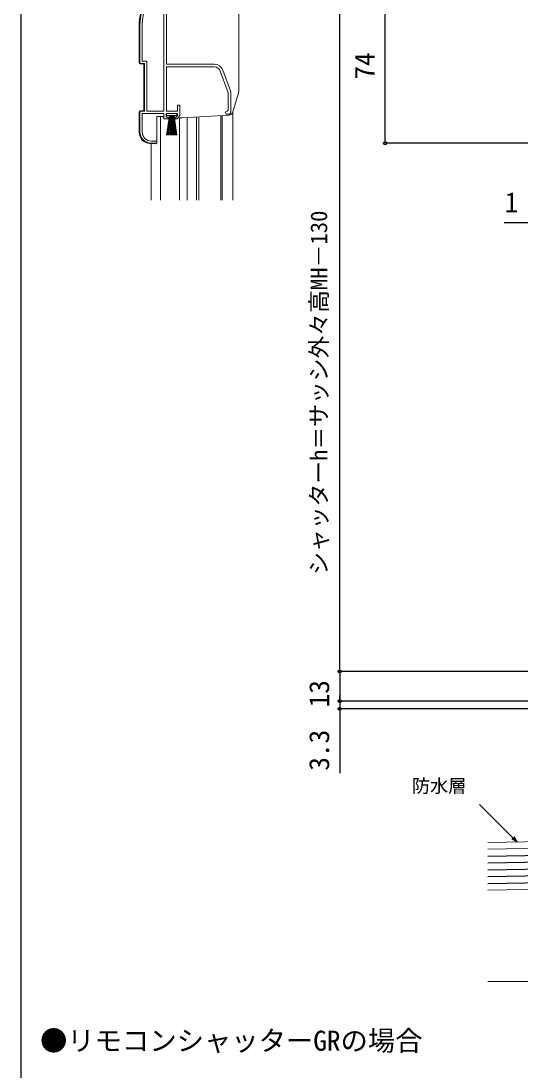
# Model space of a CAD drawing. Units: millimetres, scale not verified. Extents: x -525 to 525, y -783 to 779.
# Drawn here: x -525 to -305.8, y -220.1 to 240.8 of the extents above; entities that cross this region are included whole.
import ezdxf
from ezdxf.enums import TextEntityAlignment as Align

# ---------------------------------------------------------------- set-up
doc = ezdxf.new("R2010")
doc.units = ezdxf.units.MM
doc.header["$LTSCALE"] = 4
for name, color, linetype in [('0-1_USER1', 3, 'Continuous'), ('0-7_YKK_D', 6, 'Continuous'), ('0-8_YKK_ZWAK', 7, 'Continuous'), ('0-9_YSS_K', 3, 'Continuous')]:
    doc.layers.add(name, color=color, linetype=linetype)
for name, color, linetype, lineweight in [('0-2_YKK_11', 7, 'Continuous', 18), ('0-4_YKK_12', 2, 'Continuous', 18), ('0-5_YKK_13', 4, 'Continuous', 18), ('0-A_YSS_KE', 3, 'Continuous', 18)]:
    doc.layers.add(name, color=color, linetype=linetype, lineweight=lineweight)
doc.styles.add('ＭＳ ゴシック', font='')
doc.styles.get('ＭＳ ゴシック').set_extended_font_data('MS Gothic')

msp = doc.modelspace()

# ---------------------------------------------------------------- linework, layer by layer
at = {"layer": '0-2_YKK_11'}
for p, q in [((-434.155, 209.737), (-437.456, 218.806)), ((-436.329, 219.216), (-433.028, 210.148)), ((-432.787, 208.779), (-432.787, 200.848)), ((-433.787, 199.848), (-434.287, 199.848))]:
    msp.add_line(p, q, dxfattribs=at)
for points in [[(-462.287, 201.148), (-462.287, 254.816), (-462.744, 255.071)], [(-461.087, 247.748), (-461.087, 221.848), (-440.087, 221.848)], [(-472.787, 192.148), (-472.787, 201.148), (-470.787, 201.148), (-470.787, 222.148), (-472.787, 222.148), (-472.787, 238.948)], [(-471.737, 238.948), (-471.737, 223.198), (-469.737, 223.198), (-469.737, 201.148), (-462.287, 201.148)], [(-440.087, 220.648), (-461.087, 220.648), (-461.087, 201.148), (-456.187, 201.148), (-456.187, 203.848), (-455.287, 203.848), (-455.287, 199.248), (-456.461, 197.848), (-457.287, 197.848), (-457.287, 198.648), (-456.834, 198.648), (-456.287, 199.301), (-456.287, 200.148), (-461.287, 200.148), (-461.287, 198.648), (-460.287, 198.648), (-460.287, 197.848), (-462.287, 197.848), (-462.287, 200.148), (-471.737, 200.148), (-471.737, 192.048)], [(-435.287, 200.848), (-434.474, 201.239), (-433.987, 201.473), (-433.987, 208.779)], [(-467.737, 188.048), (-465.387, 188.048), (-465.387, 187.148), (-467.787, 187.148)]]:
    msp.add_lwpolyline(points, dxfattribs=at)
for centre, radius, start, end in [((-452.787, 238.948), 20, 106.38438, 180.00001), ((-452.787, 238.948), 18.95, 121.69983, 180.00001), ((-440.087, 217.848), 4, 20.00002, 89.99999), ((-440.087, 217.848), 2.8, 20.00002, 90), ((-436.787, 208.779), 2.8, 359.99996, 19.99997), ((-436.787, 208.779), 4, 359.99997, 19.99998), ((-434.287, 200.848), 1, 180.00001, 269.99999), ((-433.787, 200.848), 1, 270.00001, 359.99999), ((-467.787, 192.148), 5, 180.00001, 269.99999), ((-467.737, 192.048), 4, 180.00001, 269.99999)]:
    msp.add_arc(centre, radius, start, end, dxfattribs=at)
at = {"layer": '0-4_YKK_12'}
for p, q in [((-463.787, 198.848), (-463.787, 162.148)), ((-455.387, 162.148), (-455.387, 198.348)), ((-451.987, 198.469), (-451.987, 162.148)), ((-447.887, 198.684), (-447.887, 162.148)), ((-446.887, 198.736), (-446.887, 162.148)), ((-437.187, 199.244), (-437.187, 162.148)), ((-436.587, 199.276), (-436.587, 162.148)), ((-431.887, 200.887), (-431.887, 162.148)), ((-467.887, 186.952), (-467.887, 162.148))]:
    msp.add_line(p, q, dxfattribs=at)
at = {"layer": '0-5_YKK_13'}
for p, q in [((-429.387, 256.149), (-429.387, 209.831)), ((-473.087, 222.428), (-473.087, 238.948)), ((-429.465, 209.277), (-431.892, 200.87)), ((-473.087, 191.97), (-473.087, 200.869)), ((-472.613, 201.368), (-471.087, 201.448)), ((-465.387, 187.348), (-465.387, 198.848)), ((-462.653, 198.848), (-465.387, 198.848)), ((-461.037, 190.648), (-459.787, 199.298)), ((-459.587, 199.298), (-460.587, 190.648)), ((-459.387, 199.298), (-460.137, 190.648)), ((-459.187, 199.298), (-459.687, 190.648)), ((-458.987, 199.298), (-459.237, 190.648)), ((-458.787, 199.298), (-458.787, 190.648)), ((-458.337, 190.648), (-458.587, 199.298)), ((-458.387, 199.298), (-457.887, 190.648)), ((-457.437, 190.648), (-458.187, 199.298)), ((-457.987, 199.298), (-456.987, 190.648)), ((-457.787, 199.298), (-456.537, 190.648)), ((-455.287, 198.349), (-454.313, 198.349)), ((-454.26, 198.35), (-433.709, 199.427)), ((-465.913, 186.849), (-468.348, 186.977))]:
    msp.add_line(p, q, dxfattribs=at)
msp.add_lwpolyline([(-472.613, 221.928), (-471.087, 221.848), (-471.087, 201.448)], dxfattribs=at)
msp.add_lwpolyline([(-456.537, 200.148), (-456.537, 199.298), (-461.037, 199.298), (-461.037, 200.148)], close=True, dxfattribs=at)
for centre, radius, start, end in [((-452.787, 238.946), 20.3, 119.09358, 180), ((-472.587, 222.428), 0.5, 180, 267.00001), ((-431.387, 209.831), 2, 343.89961, 0), ((-472.587, 200.869), 0.5, 93, 180), ((-461.787, 199.349), 1, 210, 240), ((-454.313, 199.349), 1, 270, 273), ((-433.813, 201.424), 2, 273, 343.89961), ((-468.087, 191.97), 5, 180, 267), ((-465.887, 187.348), 0.5, 267, 0)]:
    msp.add_arc(centre, radius, start, end, dxfattribs=at)
at = {"layer": '0-7_YKK_D'}
for p, q in [((-385, -44.801), (-385, 261.1)), ((-365, 187.098), (-365, 261.1)), ((-299.897, 187.098), (-366, 187.098)), ((-299.999, 152.199), (-312.713, 152.199)), ((-295.499, -44.801), (-386, -44.801)), ((-295.499, -44.801), (-386, -44.801)), ((-385, -44.801), (-385, -57.801)), ((-385, -57.801), (-385, -55.251)), ((-300.699, -57.801), (-386, -57.801)), ((-300.699, -57.801), (-386, -57.801)), ((-385, -57.801), (-385, -61.101)), ((-296.898, -61.101), (-386, -61.101)), ((-385, -61.101), (-385, -89.428))]:
    msp.add_line(p, q, dxfattribs=at)
for points in [[(-307.151, -119.561), (-308.954, -117.758), (-323.631, -103.082)], [(-308.471, -117.275), (-307.151, -119.561), (-309.438, -118.241)]]:
    msp.add_lwpolyline(points, dxfattribs=at)
for centre in [(-365, 187.098), (-385, -44.801), (-385, -44.801), (-385, -57.801), (-385, -57.801), (-385, -61.101)]:
    msp.add_circle(centre, 0.637, dxfattribs=at)
at = {"layer": '0-8_YKK_ZWAK'}
msp.add_line((-525, 747.1), (-525, -782.9), dxfattribs=at)
at = {"layer": '0-9_YSS_K'}
for p, q in [((-319.999, -125.82), (-69.999, -120.802)), ((-319.999, -128.821), (-69.999, -123.802)), ((-319.999, -131.822), (-69.999, -126.803)), ((-319.999, -134.822), (-69.999, -129.804)), ((-319.999, -134.822), (-69.999, -129.804)), ((-319.999, -137.823), (-69.999, -132.804))]:
    msp.add_line(p, q, dxfattribs=at)
at = {"layer": '0-A_YSS_KE'}
for p, q in [((-77.409, -114.949), (-319.999, -119.819)), ((-319.999, -122.82), (-69.999, -117.801)), ((-319.999, -122.82), (-77.348, -117.949)), ((-319.999, -140.823), (-69.999, -135.805)), ((-319.999, -180.805), (87.001, -180.805))]:
    msp.add_line(p, q, dxfattribs=at)

# ---------------------------------------------------------------- texts
at = {"layer": '0-1_USER1', "style": 'ＭＳ ゴシック'}
msp.add_text('●リモコンシャッターGRの場合', height=8.798, dxfattribs=at).set_placement((-516.636, -213.877), align=Align.BOTTOM_LEFT)
at = {"layer": '0-7_YKK_D', "style": 'ＭＳ ゴシック'}
for s, height, p in [('74', 8.798, (-367, 215.065)), ('シャッターh＝サッシ外々高MH－130', 7.331, (-388.307, -2.333)), ('13', 8.798, (-387, -60.505)), ('3.3', 8.798, (-387, -88.314))]:
    msp.add_text(s, height=height, rotation=90, dxfattribs=at).set_placement(p, align=Align.BOTTOM_LEFT)
for s, height, p in [('1', 8.798, (-312.553, 154.199)), ('防水層', 5.865, (-353.333, -99.69))]:
    msp.add_text(s, height=height, dxfattribs=at).set_placement(p, align=Align.BOTTOM_LEFT)

doc.saveas('drawing.dxf')
